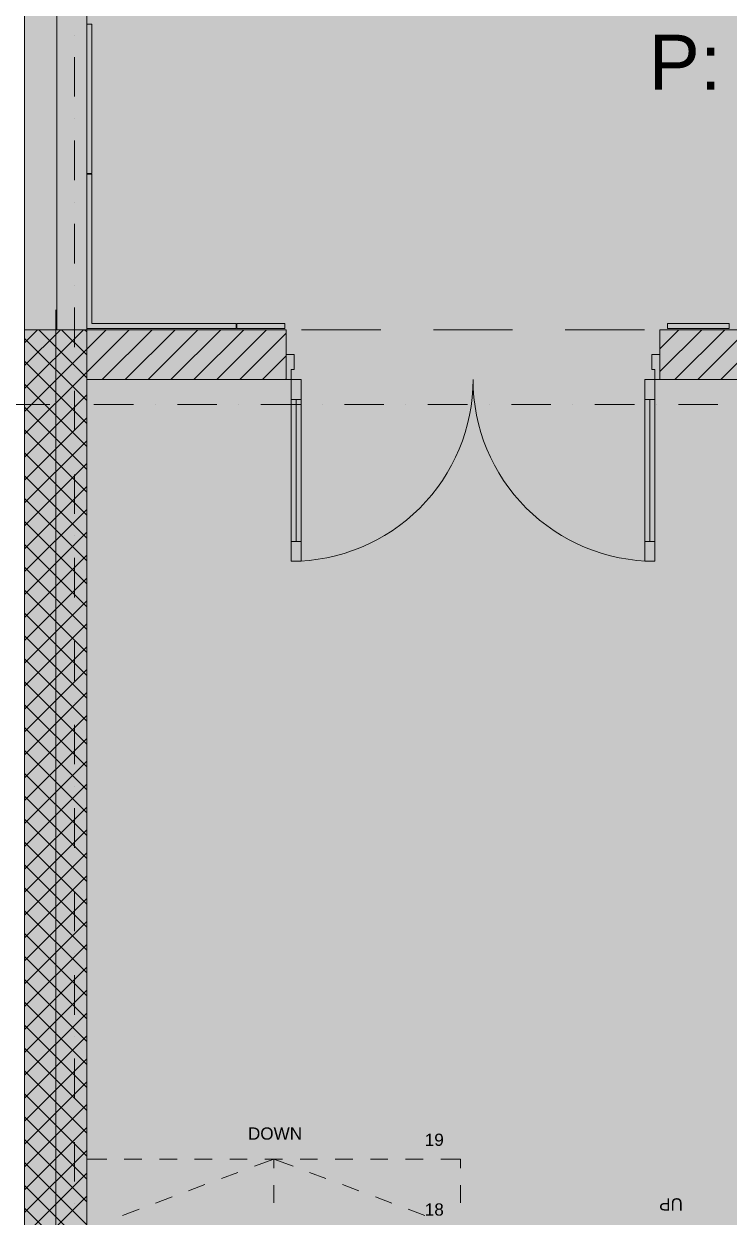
# Model space of a CAD drawing. Header units: centimetres. Extents: x -6559 to 4488, y -7535 to 372.
# Drawn here: x -240.1 to 41.5, y -1419.9 to -943.3 of the extents above; entities that cross this region are included whole.
import ezdxf

# ---------------------------------------------------------------- set-up
doc = ezdxf.new("R2010")
doc.units = ezdxf.units.CM
for name, color, linetype, true_color in [('PDF_- Pllakat_koridore_CD', 7, 'Continuous', 0x0077b0), ('PDF_A - Akset', 7, 'Continuous', 0xfd4435), ('PDF_A - Fill Zone', 7, 'Continuous', 0x999999), ('PDF_A - Pllaka Perdhes', 7, 'Continuous', 0x7f7f7f), ('PDF_A - Sutereni Polyline', 7, 'Continuous', 0x029e21), ('PDF_A -Polyline', 7, 'Continuous', 0x7f7f7f), ('PDF_Solid Fills', 7, 'Continuous', 0x029e21), ('PDF_Structural - Stair & Railing', 171, 'Continuous', 0xaaaaff)]:
    doc.layers.add(name, color=color, linetype=linetype, true_color=true_color)
for name, color, linetype in [('PDF_A - Muret', 7, 'Continuous'), ('PDF_A - Shtyllat', 7, 'Continuous'), ('PDF_Text', 7, 'Continuous')]:
    doc.layers.add(name, color=color, linetype=linetype)
doc.styles.add('PDF Arial', font='')
doc.styles.get('PDF Arial').set_extended_font_data('Arial')

msp = doc.modelspace()

# ---------------------------------------------------------------- hatches: boundary and pattern name
at = {"layer": 'PDF_A - Fill Zone', "true_color": 0x93a0c6, "transparency": 33554559}
msp.add_hatch(color=253, dxfattribs=at).paths.add_polyline_path([(-239.85, -548.07), (1116.51, -548.07), (1116.51, -1540.66), (1120.86, -1560.07), (1072.33, -1570.97), (1387.05, -2973.57), (868.58, -3089.91), (762.94, -2619.14), (-21.38, -2795.13), (-131.36, -2304.95), (652.96, -2128.96), (558.97, -1710.11), (524.16, -1717.92), (451.98, -1396.21), (105.85, -1396.21), (105.85, -1821.48), (-239.85, -1821.48)])
at = {"layer": 'PDF_A - Muret', "true_color": 0xffffff, "transparency": 33554559}
for points in [[(-135.39, -1075.39), (-132.2, -1075.39), (-132.2, -1081.35), (-133.4, -1081.35), (-133.4, -1085.34), (-135.39, -1085.34)], [(10.64, -1075.39), (13.83, -1075.39), (13.83, -1085.34), (11.84, -1085.34), (11.84, -1081.35), (10.64, -1081.35)]]:
    msp.add_hatch(color=7, dxfattribs=at).paths.add_polyline_path(points)
at = {"layer": 'PDF_Solid Fills', "true_color": 0xffffff, "transparency": 33554559}
msp.add_hatch(color=7, dxfattribs=at).paths.add_polyline_path([(-200.05, 28.92), (98.39, 28.92), (98.39, -735.08), (479.39, -747.02), (491.33, -1065.44), (101.17, -1062.96), (-214.97, -1065.44)])
at = {"layer": 'PDF_Solid Fills', "transparency": 33554559}
msp.add_hatch(color=256, dxfattribs=at).paths.add_polyline_path([(-214.97, -1065.44), (-214.97, -747.02), (479.39, -747.02), (479.39, -1065.44), (426.66, -1065.44), (426.66, -1082.35), (337.14, -1082.35), (337.14, -1065.44), (247.6, -1065.44), (247.6, -1082.35), (158.07, -1082.35), (158.07, -1065.44)])

# ---------------------------------------------------------------- linework, layer by layer
at = {"layer": 'PDF_- Pllakat_koridore_CD', "lineweight": 0}
for points in [[(-214.97, -943.38), (-214.97, -1003.07)], [(-212.99, -943.38), (-214.97, -943.38)], [(-214.97, -943.38), (-214.97, -1003.07)], [(-212.99, -943.38), (-214.97, -943.38)], [(-212.99, -1003.07), (-212.99, -943.38)], [(-212.99, -1003.07), (-212.99, -943.38)], [(-214.97, -1003.07), (-212.99, -1003.07)], [(-214.97, -1003.07), (-212.99, -1003.07)], [(-214.97, -1003.27), (-214.97, -1062.96)], [(-212.99, -1003.27), (-214.97, -1003.27)], [(-214.97, -1003.27), (-214.97, -1062.96)], [(-212.99, -1003.27), (-214.97, -1003.27)], [(-212.99, -1062.96), (-212.99, -1003.27)], [(-212.99, -1062.96), (-212.99, -1003.27)], [(-214.97, -1062.96), (-214.97, -1064.95)], [(-214.97, -1062.96), (-214.97, -1064.95)], [(-214.97, -1064.95), (-155.29, -1064.95)], [(-214.97, -1064.95), (-155.29, -1064.95)], [(-155.29, -1062.96), (-212.99, -1062.96)], [(-155.29, -1062.96), (-212.99, -1062.96)], [(-155.29, -1064.95), (-155.29, -1062.96)], [(-155.29, -1064.95), (-155.29, -1062.96)], [(-135.89, -1062.96), (-155.12, -1062.96)], [(-155.12, -1062.96), (-155.12, -1064.96)], [(-135.89, -1062.96), (-155.12, -1062.96)], [(-155.12, -1062.96), (-155.12, -1064.96)], [(-155.12, -1064.96), (-135.89, -1064.96)], [(-155.12, -1064.96), (-135.89, -1064.96)], [(-135.89, -1064.96), (-135.89, -1062.96)], [(-135.89, -1064.96), (-135.89, -1062.96)], [(41.45, -1062.96), (16.84, -1062.96)], [(16.84, -1062.96), (16.84, -1064.95)], [(41.45, -1062.96), (16.84, -1062.96)], [(16.84, -1062.96), (16.84, -1064.95)], [(16.84, -1064.95), (41.45, -1064.95)], [(16.84, -1064.95), (41.45, -1064.95)], [(41.45, -1064.95), (41.45, -1062.96)], [(41.45, -1064.95), (41.45, -1062.96)]]:
    msp.add_lwpolyline(points, dxfattribs=at)
at = {"layer": 'PDF_- Pllakat_koridore_CD', "transparency": 33554559}
for points in [[(-214.97, -943.38), (-212.99, -943.38), (-214.97, -1003.07), (-212.99, -1003.07)], [(-214.97, -1003.27), (-212.99, -1003.27), (-214.97, -1062.96), (-212.99, -1062.96)], [(-214.97, -1064.95), (-214.97, -1062.96), (-155.29, -1064.95), (-155.29, -1062.96)], [(-155.12, -1064.96), (-155.12, -1062.96), (-135.89, -1064.96), (-135.89, -1062.96)], [(16.84, -1064.95), (16.84, -1062.96), (41.45, -1064.95), (41.45, -1062.96)]]:
    msp.add_solid(points, dxfattribs=at)
at = {"layer": 'PDF_- Pllakat_koridore_CD', "color": 7, "true_color": 0xffffff, "transparency": 33554559}
for points in [[(-214.97, -943.38), (-212.99, -943.38), (-214.97, -1003.07), (-212.99, -1003.07)], [(-214.97, -1003.27), (-212.99, -1003.27), (-214.97, -1062.96), (-212.99, -1062.96)], [(-214.97, -1064.95), (-214.97, -1062.96), (-155.29, -1064.95), (-155.29, -1062.96)], [(-155.12, -1064.96), (-155.12, -1062.96), (-135.89, -1064.96), (-135.89, -1062.96)], [(16.84, -1064.95), (16.84, -1062.96), (41.45, -1064.95), (41.45, -1062.96)]]:
    msp.add_solid(points, dxfattribs=at)
at = {"layer": 'PDF_A - Akset', "lineweight": 0}
for points in [[(-219.95, -947.77), (-219.95, -947.77)], [(-219.95, -956.55), (-219.95, -972.34)], [(-219.95, -981.11), (-219.95, -981.11)], [(-219.95, -989.88), (-219.95, -1005.67)], [(-219.95, -1014.45), (-219.95, -1014.45)], [(-219.95, -1023.22), (-219.95, -1039.01)], [(-219.95, -1047.79), (-219.95, -1047.79)], [(-219.95, -1056.56), (-219.95, -1072.36)], [(-219.95, -1081.13), (-219.95, -1081.13)], [(-219.95, -1089.91), (-219.95, -1105.7)], [(-229.72, -1095.28), (-245.52, -1095.28)], [(-220.95, -1095.28), (-220.95, -1095.28)], [(-196.38, -1095.28), (-212.17, -1095.28)], [(-187.6, -1095.28), (-187.6, -1095.28)], [(-163.04, -1095.28), (-178.83, -1095.28)], [(-154.27, -1095.28), (-154.27, -1095.28)], [(-129.7, -1095.28), (-145.49, -1095.28)], [(-120.93, -1095.28), (-120.93, -1095.28)], [(-96.37, -1095.28), (-112.16, -1095.28)], [(-87.59, -1095.28), (-87.59, -1095.28)], [(-63.03, -1095.28), (-78.82, -1095.28)], [(-54.25, -1095.28), (-54.25, -1095.28)], [(-29.68, -1095.28), (-45.48, -1095.28)], [(-20.91, -1095.28), (-20.91, -1095.28)], [(3.66, -1095.28), (-12.14, -1095.28)], [(12.43, -1095.28), (12.43, -1095.28)], [(37, -1095.28), (21.21, -1095.28)], [(-219.95, -1114.47), (-219.95, -1114.47)], [(-219.95, -1123.24), (-219.95, -1139.03)], [(-219.95, -1147.81), (-219.95, -1147.81)], [(-219.95, -1156.58), (-219.95, -1172.37)], [(-219.95, -1181.15), (-219.95, -1181.15)], [(-219.95, -1189.92), (-219.95, -1205.71)], [(-219.95, -1214.48), (-219.95, -1214.48)], [(-219.95, -1223.26), (-219.95, -1239.05)], [(-219.95, -1247.83), (-219.95, -1247.83)], [(-219.95, -1256.6), (-219.95, -1272.4)], [(-219.95, -1281.17), (-219.95, -1281.17)], [(-219.95, -1289.94), (-219.95, -1305.73)], [(-219.95, -1314.51), (-219.95, -1314.51)], [(-219.95, -1323.28), (-219.95, -1339.07)], [(-219.95, -1347.85), (-219.95, -1347.85)], [(-219.95, -1356.62), (-219.95, -1372.41)], [(-219.95, -1381.18), (-219.95, -1381.18)], [(-219.95, -1389.96), (-219.95, -1405.75)], [(-219.95, -1414.52), (-219.95, -1414.52)]]:
    msp.add_lwpolyline(points, dxfattribs=at)
at = {"layer": 'PDF_A - Muret', "lineweight": 0}
for points in [[(-226.92, -548.07), (-226.92, -1065.44)], [(-214.97, -1065.44), (-214.97, -747.02)], [(-214.97, -1082.36), (-198.06, -1065.44)], [(-214.97, -1073.22), (-207.19, -1065.44)], [(-135.39, -1065.44), (-214.97, -1065.44)], [(-208.8, -1085.34), (-188.91, -1065.44)], [(-199.66, -1085.34), (-179.77, -1065.44)], [(-190.51, -1085.34), (-170.62, -1065.44)], [(-181.38, -1085.34), (-161.47, -1065.44)], [(-172.23, -1085.34), (-152.33, -1065.44)], [(-163.08, -1085.34), (-143.19, -1065.44)], [(-153.94, -1085.34), (-135.39, -1066.79)], [(-135.39, -1065.44), (-139.67, -1065.44)], [(-135.39, -1075.39), (-135.39, -1065.44)], [(13.83, -1082.18), (30.56, -1065.44)], [(13.83, -1073.03), (21.41, -1065.44)], [(13.83, -1065.44), (18.11, -1065.44)], [(13.83, -1075.39), (13.83, -1065.44)], [(93.41, -1065.44), (13.83, -1065.44)], [(19.81, -1085.34), (39.7, -1065.44)], [(28.96, -1085.34), (48.85, -1065.44)], [(38.09, -1085.34), (58, -1065.44)], [(-144.79, -1085.34), (-135.39, -1075.94)], [(-135.39, -1085.34), (-135.39, -1075.39)], [(13.83, -1085.34), (13.83, -1075.39)], [(-214.97, -1085.34), (-135.39, -1085.34)], [(-135.39, -1085.34), (-139.67, -1085.34)], [(-135.64, -1085.34), (-135.39, -1085.08)], [(13.83, -1085.34), (18.11, -1085.34)], [(13.83, -1085.34), (93.41, -1085.34)]]:
    msp.add_lwpolyline(points, dxfattribs=at)
at = {"layer": 'PDF_A - Muret', "color": 11, "lineweight": 0, "true_color": 0xfd8379}
for points in [[(-135.39, -1065.44), (-139.67, -1065.44)], [(-135.39, -1065.44), (-139.67, -1065.44)], [(-135.39, -1075.39), (-135.39, -1065.44)], [(-135.39, -1075.39), (-135.39, -1065.44)], [(13.83, -1075.39), (13.83, -1065.44)], [(13.83, -1075.39), (13.83, -1065.44)], [(13.83, -1065.44), (18.11, -1065.44)], [(13.83, -1065.44), (18.11, -1065.44)], [(-135.39, -1075.39), (-135.39, -1085.34)], [(-132.2, -1075.39), (-135.39, -1075.39)], [(-135.39, -1085.34), (-135.39, -1075.39)], [(-135.39, -1085.34), (-135.39, -1075.39)], [(-132.2, -1081.35), (-132.2, -1075.39)], [(10.64, -1075.39), (10.64, -1081.35)], [(13.83, -1075.39), (10.64, -1075.39)], [(13.83, -1085.34), (13.83, -1075.39)], [(13.83, -1085.34), (13.83, -1075.39)], [(13.83, -1085.34), (13.83, -1075.39)], [(-133.4, -1085.34), (-133.4, -1081.35)], [(-133.4, -1081.35), (-132.2, -1081.35)], [(10.64, -1081.35), (11.84, -1081.35)], [(11.84, -1081.35), (11.84, -1085.34)], [(-135.39, -1085.34), (-139.67, -1085.34)], [(-135.39, -1085.34), (-139.67, -1085.34)], [(-135.39, -1085.34), (-133.4, -1085.34)], [(-133.4, -1093.3), (-133.4, -1085.34)], [(-133.4, -1085.34), (-129.43, -1085.34)], [(-129.43, -1085.34), (-129.43, -1093.3)], [(7.86, -1085.34), (7.86, -1093.3)], [(11.84, -1085.34), (7.86, -1085.34)], [(11.84, -1085.34), (13.83, -1085.34)], [(11.84, -1093.3), (11.84, -1085.34)], [(13.83, -1085.34), (18.11, -1085.34)], [(13.83, -1085.34), (18.11, -1085.34)], [(-133.4, -1150), (-133.4, -1093.3)], [(-133.4, -1093.3), (-131.41, -1093.3)], [(-129.43, -1093.3), (-133.4, -1093.3)], [(-131.41, -1093.3), (-131.41, -1150)], [(-131.41, -1150), (-131.41, -1093.3)], [(-131.41, -1093.3), (-129.43, -1093.3)], [(-131.41, -1150), (-131.41, -1093.3)], [(-129.43, -1093.3), (-129.43, -1150)], [(9.85, -1093.3), (7.86, -1093.3)], [(7.86, -1093.3), (7.86, -1150)], [(7.86, -1093.3), (11.84, -1093.3)], [(11.84, -1093.3), (9.85, -1093.3)], [(9.85, -1093.3), (9.85, -1150)], [(9.85, -1150), (9.85, -1093.3)], [(9.85, -1150), (9.85, -1093.3)], [(11.84, -1150), (11.84, -1093.3)], [(-131.41, -1150), (-133.4, -1150)], [(-133.4, -1157.96), (-133.4, -1150)], [(-133.4, -1150), (-129.43, -1150)], [(-129.43, -1150), (-131.41, -1150)], [(-129.43, -1150), (-129.43, -1157.96)], [(7.86, -1150), (9.85, -1150)], [(11.84, -1150), (7.86, -1150)], [(7.86, -1150), (7.86, -1157.96)], [(9.85, -1150), (11.84, -1150)], [(11.84, -1157.96), (11.84, -1150)], [(-129.43, -1157.96), (-133.4, -1157.96)], [(7.86, -1157.96), (11.84, -1157.96)]]:
    msp.add_lwpolyline(points, dxfattribs=at)
for centre, radius, start, end in [((-133.39, -1085.35), 72.61, 269.9918, 0.008), ((11.83, -1085.34), 72.62, 179.9988, 270.0098)]:
    msp.add_arc(centre, radius, start, end, dxfattribs=at)
at = {"layer": 'PDF_A - Muret', "transparency": 33554559}
for points in [[(-214.97, -1065.44), (-226.92, -1065.44), (-214.97, -548.07), (-226.92, -548.07)], [(-214.97, -1085.34), (-214.97, -1065.44), (-135.39, -1085.34), (-135.39, -1065.44)], [(13.83, -1085.34), (13.83, -1065.44), (93.41, -1085.34), (93.41, -1065.44)]]:
    msp.add_solid(points, dxfattribs=at)
at = {"layer": 'PDF_A - Muret', "color": 7, "true_color": 0xffffff, "transparency": 33554559}
for points in [[(-129.43, -1085.34), (-129.43, -1093.3), (-133.4, -1085.34), (-133.4, -1093.3)], [(7.86, -1085.34), (11.84, -1085.34), (7.86, -1093.3), (11.84, -1093.3)], [(-133.4, -1150), (-133.4, -1093.3), (-131.41, -1150), (-131.41, -1093.3)], [(-131.41, -1150), (-131.41, -1093.3), (-129.43, -1150), (-129.43, -1093.3)], [(9.85, -1150), (7.86, -1150), (9.85, -1093.3), (7.86, -1093.3)], [(11.84, -1150), (9.85, -1150), (11.84, -1093.3), (9.85, -1093.3)], [(-133.4, -1157.96), (-133.4, -1150), (-129.43, -1157.96), (-129.43, -1150)], [(11.84, -1157.96), (7.86, -1157.96), (11.84, -1150), (7.86, -1150)]]:
    msp.add_solid(points, dxfattribs=at)
at = {"layer": 'PDF_A - Pllaka Perdhes', "lineweight": 0}
msp.add_lwpolyline([(-239.85, -1821.48), (-239.85, 68.71)], dxfattribs=at)
at = {"layer": 'PDF_A - Shtyllat', "lineweight": 0}
for points in [[(-227.41, -1435.5), (-227.41, -1057.48)], [(-239.85, -1088.94), (-216.34, -1065.44)], [(-239.85, -1079.8), (-225.49, -1065.44)], [(-239.85, -1070.66), (-234.63, -1065.44)], [(-214.97, -1065.44), (-239.85, -1065.44)], [(-239.85, -1065.44), (-239.85, -1821.48)], [(-214.97, -1084.64), (-234.18, -1065.44)], [(-214.97, -1075.5), (-225.04, -1065.44)], [(-214.97, -1066.36), (-215.89, -1065.44)], [(-214.97, -1821.48), (-214.97, -1065.44)], [(-214.97, -1093.79), (-239.85, -1068.92)], [(-239.85, -1098.09), (-214.97, -1073.22)], [(-214.97, -1102.93), (-239.85, -1078.06)], [(-239.85, -1107.23), (-214.97, -1082.36)], [(-214.97, -1112.08), (-239.85, -1087.2)], [(-239.85, -1116.38), (-214.97, -1091.5)], [(-214.97, -1121.23), (-239.85, -1096.35)], [(-239.85, -1125.53), (-214.97, -1100.65)], [(-214.97, -1130.36), (-239.85, -1105.5)], [(-239.85, -1134.66), (-214.97, -1109.8)], [(-214.97, -1139.51), (-239.85, -1114.64)], [(-239.85, -1143.81), (-214.97, -1118.94)], [(-214.97, -1148.66), (-239.85, -1123.79)], [(-239.85, -1152.95), (-214.97, -1128.09)], [(-214.97, -1157.8), (-239.85, -1132.93)], [(-239.85, -1162.1), (-214.97, -1137.23)], [(-214.97, -1166.95), (-239.85, -1142.07)], [(-239.85, -1171.25), (-214.97, -1146.37)], [(-214.97, -1176.09), (-239.85, -1151.22)], [(-239.85, -1180.39), (-214.97, -1155.52)], [(-214.97, -1185.23), (-239.85, -1160.36)], [(-239.85, -1189.53), (-214.97, -1164.66)], [(-214.97, -1194.38), (-239.85, -1169.51)], [(-239.85, -1198.68), (-214.97, -1173.81)], [(-214.97, -1203.52), (-239.85, -1178.66)], [(-239.85, -1207.82), (-214.97, -1182.96)], [(-214.97, -1212.67), (-239.85, -1187.79)], [(-239.85, -1216.97), (-214.97, -1192.1)], [(-214.97, -1221.81), (-239.85, -1196.94)], [(-239.85, -1226.11), (-214.97, -1201.24)], [(-214.97, -1230.96), (-239.85, -1206.09)], [(-239.85, -1235.26), (-214.97, -1210.38)], [(-214.97, -1240.1), (-239.85, -1215.23)], [(-239.85, -1244.4), (-214.97, -1219.53)], [(-214.97, -1249.24), (-239.85, -1224.38)], [(-239.85, -1253.54), (-214.97, -1228.68)], [(-214.97, -1258.39), (-239.85, -1233.52)], [(-239.85, -1262.69), (-214.97, -1237.82)], [(-214.97, -1267.54), (-239.85, -1242.66)], [(-239.85, -1271.84), (-214.97, -1246.96)], [(-214.97, -1276.68), (-239.85, -1251.81)], [(-239.85, -1280.98), (-214.97, -1256.11)], [(-214.97, -1285.83), (-239.85, -1260.95)], [(-239.85, -1290.13), (-214.97, -1265.25)], [(-214.97, -1294.96), (-239.85, -1270.1)], [(-239.85, -1299.26), (-214.97, -1274.4)], [(-214.97, -1304.11), (-239.85, -1279.24)], [(-239.85, -1308.41), (-214.97, -1283.54)], [(-214.97, -1313.26), (-239.85, -1288.39)], [(-239.85, -1317.56), (-214.97, -1292.69)], [(-214.97, -1322.4), (-239.85, -1297.53)], [(-239.85, -1326.7), (-214.97, -1301.83)], [(-214.97, -1331.55), (-239.85, -1306.67)], [(-239.85, -1335.85), (-214.97, -1310.97)], [(-214.97, -1340.7), (-239.85, -1315.82)], [(-239.85, -1345), (-214.97, -1320.12)], [(-214.97, -1349.83), (-239.85, -1324.97)], [(-239.85, -1354.13), (-214.97, -1329.27)], [(-214.97, -1358.98), (-239.85, -1334.11)], [(-239.85, -1363.28), (-214.97, -1338.41)], [(-214.97, -1368.12), (-239.85, -1343.26)], [(-239.85, -1372.42), (-214.97, -1347.56)], [(-214.97, -1377.27), (-239.85, -1352.4)], [(-239.85, -1381.57), (-214.97, -1356.7)], [(-214.97, -1386.42), (-239.85, -1361.54)], [(-239.85, -1390.72), (-214.97, -1365.84)], [(-214.97, -1395.56), (-239.85, -1370.69)], [(-239.85, -1399.86), (-214.97, -1374.99)], [(-214.97, -1404.7), (-239.85, -1379.83)], [(-239.85, -1409), (-214.97, -1384.13)], [(-214.97, -1413.85), (-239.85, -1388.98)], [(-239.85, -1418.14), (-214.97, -1393.28)], [(-214.97, -1422.99), (-239.85, -1398.13)], [(-239.85, -1427.29), (-214.97, -1402.43)], [(-214.97, -1432.14), (-239.85, -1407.27)], [(-239.85, -1436.44), (-214.97, -1411.57)], [(-214.97, -1441.28), (-239.85, -1416.41)]]:
    msp.add_lwpolyline(points, dxfattribs=at)
at = {"layer": 'PDF_A - Shtyllat', "color": 8, "true_color": 0x7f7f7f, "transparency": 33554559}
msp.add_solid([(-239.85, -1821.48), (-239.85, -1065.44), (-214.97, -1821.48), (-214.97, -1065.44)], dxfattribs=at)
at = {"layer": 'PDF_A - Sutereni Polyline', "lineweight": 0}
msp.add_lwpolyline([(-239.85, 68.71), (-239.85, -1821.48)], dxfattribs=at)
at = {"layer": 'PDF_A -Polyline', "lineweight": 0}
for points in [[(-214.97, -1065.44), (-202.91, -1065.44)], [(-181.86, -1065.44), (-150.27, -1065.44)], [(-129.22, -1065.44), (-97.63, -1065.44)], [(-76.58, -1065.44), (-44.99, -1065.44)], [(-23.93, -1065.44), (7.65, -1065.44)], [(28.71, -1065.44), (60.29, -1065.44)]]:
    msp.add_lwpolyline(points, dxfattribs=at)
at = {"layer": 'PDF_Solid Fills', "transparency": 33554559}
msp.add_solid([(-135.39, -1075.39), (-135.39, -1065.44), (13.83, -1075.39), (13.83, -1065.44)], dxfattribs=at)
at = {"layer": 'PDF_Solid Fills', "color": 7, "true_color": 0xffffff, "transparency": 33554559}
msp.add_solid([(-135.39, -1075.39), (-135.39, -1065.44), (13.83, -1075.39), (13.83, -1065.44)], dxfattribs=at)
at = {"layer": 'PDF_Structural - Stair & Railing', "lineweight": 0}
for points in [[(-207.04, -1396.71), (-214.97, -1396.71)], [(-214.97, -1396.71), (-214.97, -1400.33)], [(-193.01, -1396.71), (-200.02, -1396.71)], [(-178.97, -1396.71), (-185.99, -1396.71)], [(-164.93, -1396.71), (-171.95, -1396.71)], [(-150.9, -1396.71), (-157.91, -1396.71)], [(-136.85, -1396.71), (-143.88, -1396.71)], [(-122.82, -1396.71), (-129.84, -1396.71)], [(-108.79, -1396.71), (-115.8, -1396.71)], [(-94.74, -1396.71), (-101.76, -1396.71)], [(-80.71, -1396.71), (-87.72, -1396.71)], [(-65.76, -1396.71), (-73.69, -1396.71)], [(-65.76, -1400.33), (-65.76, -1396.71)], [(-214.97, -1407.12), (-214.97, -1414.15)], [(-65.76, -1414.15), (-65.76, -1407.12)]]:
    msp.add_lwpolyline(points, dxfattribs=at)
at = {"layer": 'PDF_Structural - Stair & Railing', "color": 171, "lineweight": 0, "true_color": 0x8080ff}
for points in [[(-140.37, -1396.71), (-148.08, -1399.59)], [(-140.37, -1400.33), (-140.37, -1396.71)], [(-132.65, -1399.59), (-140.37, -1396.71)], [(-154.66, -1402.04), (-161.24, -1404.5)], [(-119.5, -1404.5), (-126.07, -1402.04)], [(-167.8, -1406.95), (-174.38, -1409.41)], [(-140.37, -1414.15), (-140.37, -1407.12)], [(-106.35, -1409.41), (-112.93, -1406.95)], [(-180.96, -1411.86), (-187.54, -1414.32)], [(-93.2, -1414.32), (-99.77, -1411.86)], [(-194.11, -1416.77), (-200.68, -1419.23)], [(-80.05, -1419.23), (-86.62, -1416.77)]]:
    msp.add_lwpolyline(points, dxfattribs=at)

# ---------------------------------------------------------------- texts
at = {"layer": 'PDF_Structural - Stair & Railing', "char_height": 4.8829, "attachment_point": 7, "style": 'PDF Arial'}
for s, insert in [('\\W1.000899;DOWN', (-150.64, -1389.05)), ('\\W1.001796;19', (-80.05, -1391.53)), ('\\W1.001796;18', (-80.05, -1419.39))]:
    msp.add_mtext(s, dxfattribs=dict(at, insert=insert))
at = {"layer": 'PDF_Structural - Stair & Railing', "insert": (23, -1412.33), "char_height": 4.8829, "attachment_point": 7, "rotation": 180, "style": 'PDF Arial'}
msp.add_mtext('\\W1.001324;UP', dxfattribs=at)
at = {"layer": 'PDF_Text', "insert": (9.29, -969.61), "char_height": 21.9732, "attachment_point": 7, "style": 'PDF Arial'}
msp.add_mtext('\\W1.000540;P:', dxfattribs=at)

doc.saveas('drawing.dxf')
